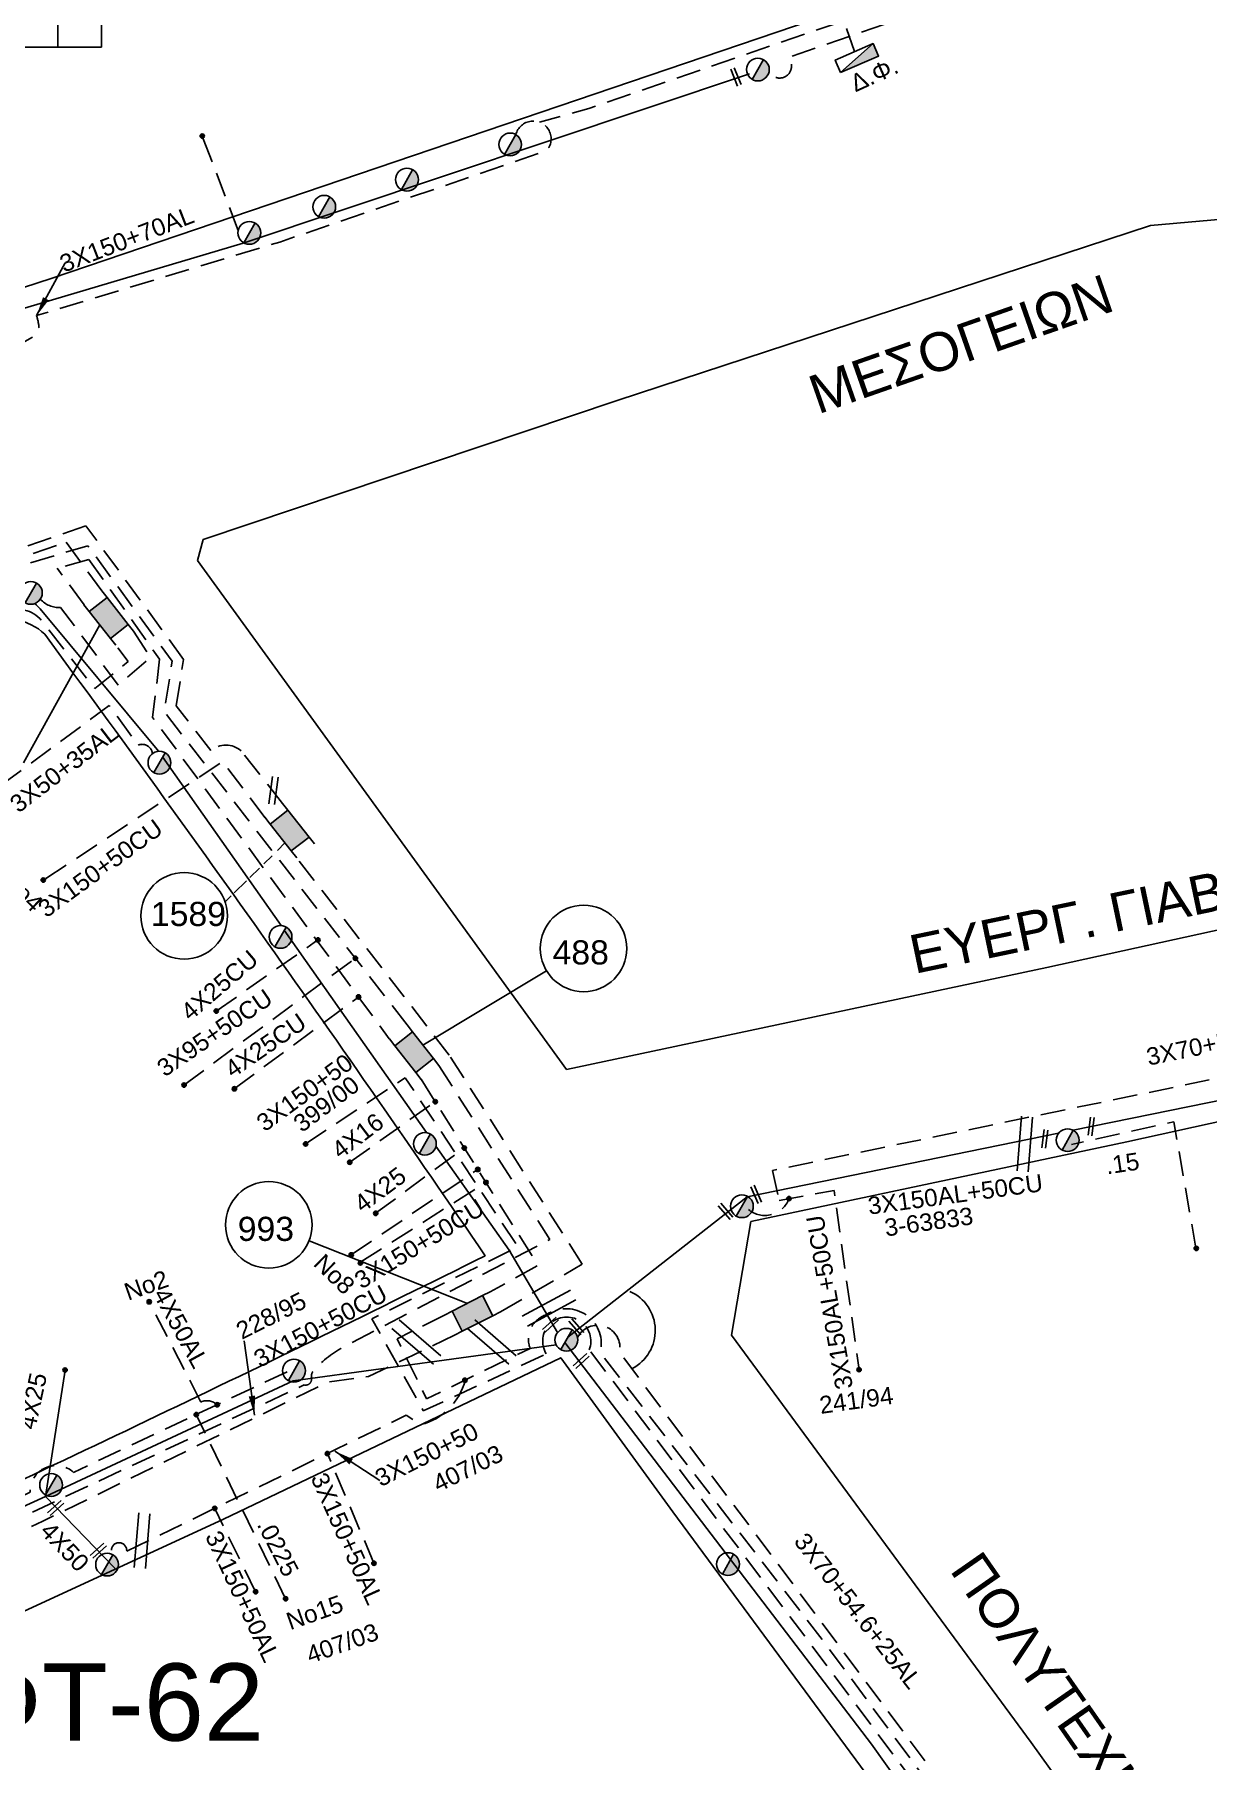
# Model space of a CAD drawing. Header units: millimetres. Extents: x 5010 to 7184, y -101 to 935.
# Drawn here: x 6512.1 to 6633.6, y 234.2 to 412.9 of the extents above; entities that cross this region are included whole.
import ezdxf
from ezdxf.enums import TextEntityAlignment as Align

# ---------------------------------------------------------------- set-up
doc = ezdxf.new("R2010")
doc.units = ezdxf.units.MM
doc.linetypes.add('DASHED', pattern=[19.05, 12.7, -6.35])
for name, color, linetype in [('Link Box 4 Διευθύνσεων', 7, 'Continuous'), ('Ασφαλειοκιβώτια Χ.Τ 9 αναχωρήσεων', 7, 'Continuous'), ('Γέφυρες Εναερίου Δικτύου', 7, 'Continuous'), ('Γυμνά εναέρια ΧΤ (3Φ)   3x50+35CU', 7, 'Continuous'), ('Γυμνά εναέρια ΧΤ (3Φ)   4x50AL', 7, 'Continuous'), ('Γυμνά εναέρια ΧΤ και ΦΟΠ (3Φ)   4x50+16AL', 7, 'Continuous'), ('Εναέρια παροχή ΧΤ 4x25', 7, 'SYN_LINE'), ('Επιγραφές - Σχήματα', 7, 'Continuous'), ('Καλώδια ΧΤ   3x150+50AL', 7, 'DASHED'), ('Καλώδια ΧΤ   3x150+50ALXLPE', 7, 'DASHED'), ('Καλώδια ΧΤ   3x150+50CU', 7, 'DASHED'), ('Καλώδια ΧΤ   3x150+70AL', 7, 'DASHED'), ('Καλώδια ΧΤ   3x150AL+50CU', 7, 'DASHED'), ('Καλώδια ΧΤ   3x95+50CU', 7, 'DASHED'), ('Καλώδια ΧΤ   4x25CU', 7, 'DASHED'), ('Καλώδια ΧΤ   4x50AL', 7, 'DASHED'), ('Μηχανική τομή', 7, 'Continuous'), ('Στύλος ΦΜ', 7, 'Continuous'), ('Στύλος ΦΜ @ 1', 7, 'Continuous'), ('Συνδέσεις', 7, 'Continuous'), ('Συνεστραμμένα ΧΤ   3x70+54.6+25AL', 7, 'SYN_LINE'), ('Τομή', 7, 'Continuous'), ('Υποσταθμοί', 7, 'Continuous'), ('Υπόβαθρο ΔΕΗ', 7, 'Continuous'), ('Υπόγεια Καλώδια Δικτύου ΧΤ   .15', 7, 'DASHED'), ('Υπόγεια καλώδια Παροχών ΧΤ   .0225', 7, 'DASHED'), ('Υπόγεια καλώδια Παροχών ΧΤ   4x6', 7, 'DASHED')]:
    doc.layers.add(name, color=color, linetype=linetype)
doc.styles.get("Standard").update_dxf_attribs({"font": 'arial.ttf'})
doc.linetypes.add('SYN_LINE', pattern='A,0.5,-0.0001,["/\\/\\/\\/",Standard,S=0.1,R=0,X=0,Y=-0.05],-0.25', length=0.7501)
doc.dimstyles.new('ISO-25', dxfattribs={"dimtxt": 2.5, "dimasz": 2.5, "dimexe": 1.25, "dimexo": 0.625, "dimtad": 1, "dimtxsty": 'Standard', "dimcen": 2.5, "dimaunit": 2, "dimazin": 0, "dimtfac": 1, "dimtmove": 0, "dimatfit": 3, "dimfxl": 1, "dimarcsym": 0})

# ---------------------------------------------------------------- blocks, each defined once
blk = doc.blocks.new('ΑΣΦΑΛΕΙΟΚΙΒΩΤΙΟ ΥΠΟΣΤΑΘΜΟΥ 9 ΑΝΑΧΩΡΗΣΕΩΝ')
at = {"layer": 'Ασφαλειοκιβώτια Χ.Τ 9 αναχωρήσεων', "ltscale": 40}
for p, q in [((-23.8, 40.36), (24.02, 40.36)), ((-9.72, 40.36), (-9.72, -40.64)), ((9.94, 40.36), (9.94, -40.64)), ((-23.8, 31.36), (24.02, 31.36)), ((-23.8, 22.36), (24.02, 22.36)), ((-23.8, 13.36), (24.02, 13.36)), ((-23.8, 4.36), (24.02, 4.36)), ((-23.8, -4.64), (24.02, -4.64)), ((-23.8, -13.64), (24.02, -13.64)), ((-23.8, -22.64), (24.02, -22.64)), ((-23.8, -31.64), (24.02, -31.64))]:
    blk.add_line(p, q, dxfattribs=at)
at = {"layer": 'Ασφαλειοκιβώτια Χ.Τ 9 αναχωρήσεων'}
blk.add_lwpolyline([(-23.8, -40.64), (24.02, -40.64), (24.02, 40.36), (-23.8, 40.36)], close=True, dxfattribs=at)
for s, p in [('1', (-18.22, 37.06)), ('2', (-18.02, 28.07)), ('3', (-18.09, 19.73)), ('4', (-17.94, 9.66)), ('5', (-18.55, 0.71)), ('6', (-18.4, -7.35)), ('7', (-18.34, -16.37)), ('8', (-18.19, -26.2)), ('9', (-18.02, -34.53))]:
    blk.add_text(s, height=3.6, rotation=270, dxfattribs=at).set_placement(p)
at = {"layer": 'Ασφαλειοκιβώτια Χ.Τ 9 αναχωρήσεων', "ltscale": 40}
for tag, height, p in [('ΟΝΟΜΑ', 5, (-0.16, 44.31)), ('ΚΕΙΜΕΝΟ 1', 2, (17.06, 35.59)), ('ΚΕΙΜΕΝΟ 2', 2, (17.06, 26.88)), ('ΚΕΙΜΕΝΟ 3', 2, (17.06, 17.69)), ('ΚΕΙΜΕΝΟ 4', 2, (17.06, 8.71)), ('ΚΕΙΜΕΝΟ 5', 2, (17.06, -0.13)), ('ΚΕΙΜΕΝΟ 6', 2, (17.06, -9.05)), ('ΚΕΙΜΕΝΟ 7', 2, (17.06, -18.13)), ('ΚΕΙΜΕΝΟ 8', 2, (17.06, -26.85)), ('ΚΕΙΜΕΝΟ 9', 2, (17.06, -35.99)), ('ΣΧ', 2, (-0.1, -42.64))]:
    blk.add_attdef(tag, text='', height=height, dxfattribs=at).set_placement(p, align=Align.MIDDLE_CENTER)
blk = doc.blocks.new('LINK BOX 4 ΑΝΑΧΩΡΗΣΕΩΝ')
at = {"layer": 'Link Box 4 Διευθύνσεων', "ltscale": 40}
blk.add_hatch(color=256, dxfattribs=at).paths.add_polyline_path([(-3.54, 0), (-3.54, -4.67), (3.54, -4.67), (3.54, 0)])
for p, q in [((-3.54, 0), (-5.33, 0)), ((5.33, 0), (3.54, 0)), ((-3.54, -4.67), (-5.33, -4.67)), ((5.33, -4.67), (3.54, -4.67))]:
    blk.add_line(p, q, dxfattribs=at)
blk.add_lwpolyline([(-3.54, -4.67), (-3.54, 0), (3.54, 0), (3.54, -4.67)], close=True, dxfattribs=at)
blk = doc.blocks.new('ΥΠΑΡΧΩΝ ΤΣΙΜΕΝΤΕΝΙΟΣ ΣΤΥΛΟΣ')
at = {"layer": 'Στύλος ΦΜ'}
blk.add_hatch(color=256, dxfattribs=at).paths.add_polyline_path([(-1.29, -2.28, 0.574793), (2.62, 0, 0.268822), (1.3, 2.27)])
blk.add_line((-1.29, -2.28), (1.3, 2.27), dxfattribs=at)
blk.add_circle((0, 0), 2.62, dxfattribs=at)
at = {"layer": 'Στύλος ΦΜ', "flags": 4}
for tag, p in [('ΑΡΙΘΜΟΣ', (-4.68, 8.05)), ('ΤΥΠΟΣ', (-4.91, 3.03))]:
    blk.add_attdef(tag, p, '', height=4, dxfattribs=at)
blk = doc.blocks.new('ΤΟΜΗ')
at = {"layer": 'Τομή', "ltscale": 40}
for p, q in [((-5.68, 0), (5.68, 0)), ((5.68, -2.33), (-5.68, -2.33))]:
    blk.add_line(p, q, dxfattribs=at)
blk = doc.blocks.new('υποσταθμος σε κλειστο χωρο')
at = {"layer": 'Υποσταθμοί', "ltscale": 40}
blk.add_hatch(color=256, dxfattribs=at).paths.add_polyline_path([(-9.52, -3.13), (9.52, -3.13), (9.52, 3.13)])
blk.add_lwpolyline([(-9.52, -3.13), (-9.52, 3.13), (9.52, 3.13), (9.52, -3.13)], close=True, dxfattribs=at)
blk.add_lwpolyline([(-9.52, -3.13), (9.52, 3.13)], dxfattribs=at)
blk = doc.blocks.new('ΥΠΑΡΧΩΝ ΥΠΟΣΤΑΘΜΟΣ ΣΕ ΚΛΕΙΣΤΟ ΧΩΡΟ')
at = {"layer": 'Υποσταθμοί'}
blk.add_blockref('υποσταθμος σε κλειστο χωρο', (0, 0), dxfattribs=at)
at = {"layer": 'Υποσταθμοί', "linetype": 'SYN_LINE', "ltscale": 40, "flags": 1}
for tag, p in [('ΜΕΤΑΣΧΗΜΑΤΙΣΜΟΣ', (10.66, 2.24)), ('ΙΣΧΥΣ', (10.64, -0.87)), ('ΑΡΙΘΜΟΣ', (10.77, -3.89))]:
    blk.add_attdef(tag, p, '', height=2, dxfattribs=at)
blk = doc.blocks.new('A$C3D507895')
at = {"layer": 'Υποσταθμοί', "xscale": 0.2250000000000227, "yscale": 0.2250000000000227, "zscale": 0.2250000000000227}
blk.add_blockref('ΥΠΑΡΧΩΝ ΥΠΟΣΤΑΘΜΟΣ ΣΕ ΚΛΕΙΣΤΟ ΧΩΡΟ', (2.14, 0.7), dxfattribs=at)
blk = doc.blocks.new('_ΣΥΝΔΕΣΗ')
at = {"layer": 'Συνδέσεις', "linetype": 'SYN_LINE', "ltscale": 40}
blk.add_hatch(color=256, dxfattribs=at).paths.add_polyline_path([(0.5, -0.01, 1), (-0.5, -0.01, 1)])
at = {"layer": 'Συνδέσεις'}
blk.add_circle((0, -0.01), 0.5, dxfattribs=at)
blk = doc.blocks.new('ΜΗΧΑΝΙΚΗ ΤΟΜΗ')
at = {"layer": 'Μηχανική τομή', "ltscale": 40}
for p, q in [((-1.89, 0.78), (1.89, 0.78)), ((1.89, 0), (-1.89, 0))]:
    blk.add_line(p, q, dxfattribs=at)

msp = doc.modelspace()

# ---------------------------------------------------------------- linework, layer by layer
at = {"layer": 'Γέφυρες Εναερίου Δικτύου', "color": 62, "linetype": 'DASHED', "ltscale": 0.2}
for p, q in [((6515.41, 360.34), (6519.09, 355.29)), ((6517.26, 353.85), (6514.48, 357.63)), ((6517.77, 358.52), (6525.08, 348.22))]:
    msp.add_line(p, q, dxfattribs=at)
at = {"layer": 'Γέφυρες Εναερίου Δικτύου', "color": 27, "linetype": 'DASHED', "ltscale": 0.2, "flags": 128}
msp.add_lwpolyline([(6533.22, 392.6), (6529.5, 402.35)], dxfattribs=at)
at = {"layer": 'Γέφυρες Εναερίου Δικτύου', "color": 85, "linetype": 'DASHED', "ltscale": 0.2, "flags": 128}
msp.add_lwpolyline([(6550.7, 310.35), (6525.56, 342.79), (6526.38, 348.01), (6517.65, 359.96), (6510.89, 357.95, 0.058868), (6508.6, 356.96, -0.291105), (6506.66, 355.71), (6477.02, 346.14), (6432.86, 330.42)], format="xyb", dxfattribs=at)
at = {"layer": 'Γέφυρες Εναερίου Δικτύου', "color": 62, "linetype": 'DASHED', "ltscale": 0.2, "flags": 128}
msp.add_lwpolyline([(6444.4, 326.7), (6441.19, 335.02), (6461.42, 342.27, -0.129582), (6463.86, 342.49), (6515.41, 360.34)], format="xyb", dxfattribs=at)
for points in [[(6517.77, 358.52), (6514.48, 357.63)], [(6522.39, 351.11), (6524.13, 348.39), (6520.81, 345.53), (6514.83, 353.57)], [(6525.08, 348.22), (6524.36, 342.18), (6548.86, 308.91)]]:
    msp.add_lwpolyline(points, dxfattribs=at)
at = {"layer": 'Γέφυρες Εναερίου Δικτύου', "color": 85, "linetype": 'DASHED', "ltscale": 0.2, "flags": 128}
for points in [[(6552.16, 304.72), (6564.25, 285.45), (6559.31, 282.73)], [(6544.76, 296.14), (6553.61, 302.41)]]:
    msp.add_lwpolyline(points, dxfattribs=at)
at = {"layer": 'Γέφυρες Εναερίου Δικτύου', "color": 62, "linetype": 'DASHED', "ltscale": 0.2}
msp.add_arc((6514.67, 356.15), 2.59, 221.5168, 273.5124, dxfattribs=at)
at = {"layer": 'Γυμνά εναέρια ΧΤ (3Φ)   3x50+35CU', "color": 2, "linetype": 'DASHED', "ltscale": 0.2, "flags": 128}
msp.add_lwpolyline([(6508.7, 335.19), (6519.87, 343.41), (6522.85, 339.31)], dxfattribs=at)
at = {"layer": 'Γυμνά εναέρια ΧΤ (3Φ)   3x50+35CU', "color": 2, "linetype": 'DASHED', "ltscale": 0.2}
msp.add_arc((6523.27, 338.33), 1.07, 5.6025, 113.0238, dxfattribs=at)
at = {"layer": 'Γυμνά εναέρια ΧΤ (3Φ)   4x50AL', "color": 173, "linetype": 'SYN_LINE', "ltscale": 20, "flags": 128}
msp.add_lwpolyline([(6513.27, 261.53), (6520.46, 254.12)], dxfattribs=at)
at = {"layer": 'Γυμνά εναέρια ΧΤ και ΦΟΠ (3Φ)   4x50+16AL', "color": 27, "flags": 128}
msp.add_lwpolyline([(6586.15, 408.81), (6533.72, 391.3), (6498.99, 380.97)], dxfattribs=at)
at = {"layer": 'Γυμνά εναέρια ΧΤ και ΦΟΠ (3Φ)   4x50+16AL', "color": 1, "linetype": 'DASHED', "ltscale": 0.2, "flags": 128}
msp.add_lwpolyline([(6555.62, 278.23), (6546.71, 273.95), (6542.47, 273.36), (6513, 258.98), (6467.36, 237.65, -0.561874), (6459.48, 236.46, -0.435328), (6460.69, 242.78, -0.294551)], format="xyb", dxfattribs=at)
at = {"layer": 'Εναέρια παροχή ΧΤ 4x25', "color": 85, "linetype": 'DASHED', "ltscale": 0.2, "flags": 128}
msp.add_lwpolyline([(6547.44, 290.85), (6556.62, 297.61)], dxfattribs=at)
at = {"layer": 'Εναέρια παροχή ΧΤ 4x25', "color": 173, "ltscale": 15, "flags": 128}
msp.add_lwpolyline([(6513.27, 261.53), (6515.29, 274.62)], dxfattribs=at)
at = {"layer": 'Επιγραφές - Σχήματα', "linetype": 'Continuous', "ltscale": 0.2}
for p, q in [((6518.9, 351.76), (6510.98, 337.49)), ((6552.34, 308.26), (6565.13, 315.96)), ((6556.94, 281.52), (6540.55, 288))]:
    msp.add_line(p, q, dxfattribs=at)
for centre in [(6527.62, 321.64), (6568.97, 318.27), (6536.38, 289.65)]:
    msp.add_circle(centre, 4.48, dxfattribs=at)
msp.add_arc((6571.95, 278.71), 4.44, 297.3164, 65.9898, dxfattribs=at)
at = {"layer": 'Καλώδια ΧΤ   3x150+50AL', "color": 27, "linetype": 'DASHED', "ltscale": 0.2, "flags": 128}
msp.add_lwpolyline([(6515.84, 466.8), (6525.14, 462.13, 0.274035), (6527.38, 462.28), (6529.07, 463.16, -0.648484), (6533.69, 459.48), (6601.35, 427.04, -0.594299), (6601.99, 414.59), (6590.11, 410.5, -1.027411), (6588.37, 408.76, -1.471312)], format="xyb", dxfattribs=at)
at = {"layer": 'Καλώδια ΧΤ   3x150+50AL', "color": 6, "linetype": 'DASHED', "ltscale": 0.2, "flags": 128}
msp.add_lwpolyline([(6540.19, 298.04), (6550.51, 304.88), (6562.19, 287.37), (6547.05, 279.94), (6552.38, 270.39), (6565.11, 276.29)], dxfattribs=at)
at = {"layer": 'Καλώδια ΧΤ   3x150+50AL', "color": 85, "linetype": 'DASHED', "ltscale": 0.2, "flags": 128}
msp.add_lwpolyline([(6544.92, 286.55), (6558.24, 295.54)], dxfattribs=at)
at = {"layer": 'Καλώδια ΧΤ   3x150+50AL', "color": 151, "linetype": 'DASHED', "ltscale": 0.2, "flags": 128}
msp.add_lwpolyline([(6521.67, 255.86), (6550.62, 269.96), (6552.15, 268.98, 0.277422), (6556.71, 273.58, -7.25201)], format="xyb", dxfattribs=at)
for points in [[(6547.27, 254.62), (6542.45, 265.98)], [(6535.02, 251.67), (6530.78, 260.3)]]:
    msp.add_lwpolyline(points, dxfattribs=at)
at = {"layer": 'Καλώδια ΧΤ   3x150+50AL', "color": 151, "linetype": 'DASHED', "ltscale": 0.2}
msp.add_arc((6520.88, 255.95), 0.792, 353.7889, 214.0321, dxfattribs=at)
at = {"layer": 'Καλώδια ΧΤ   3x150+50ALXLPE', "color": 27, "linetype": 'DASHED', "ltscale": 0.2}
msp.add_lwpolyline([(6537.81, 333.28), (6533.52, 338.73, 0.358218), (6530.37, 338.77), (6526.8, 343.38), (6527.56, 348.19), (6517.45, 362.02), (6464.81, 343.79, 0.0741), (6462.17, 343.77), (6439.73, 335.78), (6443.31, 326.29)], format="xyb", dxfattribs=at)
at = {"layer": 'Καλώδια ΧΤ   3x150+50CU', "color": 1, "linetype": 'DASHED', "ltscale": 0.2, "flags": 128}
msp.add_lwpolyline([(6535.98, 331.83), (6531.62, 337.61), (6513.04, 325.33)], dxfattribs=at)
at = {"layer": 'Καλώδια ΧΤ   3x150+50CU', "color": 30, "linetype": 'DASHED', "ltscale": 0.2, "flags": 128}
msp.add_lwpolyline([(6553.99, 306.16), (6565.47, 288.13), (6544.28, 277.1, 0.088346), (6541.06, 274.62, 0.223385), (6540.8, 273.75, -0.529695), (6540.06, 273.08), (6466.64, 238.71, -0.638661), (6460.73, 236.62, -0.486068), (6461.33, 241.65, -0.438582)], format="xyb", dxfattribs=at)
at = {"layer": 'Καλώδια ΧΤ   3x150+50CU', "color": 85, "linetype": 'DASHED', "ltscale": 0.2, "flags": 128}
msp.add_lwpolyline([(6545.9, 285.82), (6559.11, 294.2)], dxfattribs=at)
at = {"layer": 'Καλώδια ΧΤ   3x150+50CU', "color": 173, "linetype": 'Continuous', "ltscale": 0.2, "flags": 128}
msp.add_lwpolyline([(6464.89, 239.44), (6513.27, 261.53), (6538.91, 273.5), (6566.14, 277.22)], dxfattribs=at)
at = {"layer": 'Καλώδια ΧΤ   3x150+50CU', "color": 151, "linetype": 'DASHED', "ltscale": 0.2, "flags": 128}
msp.add_lwpolyline([(6467.48, 242.02), (6486.28, 250.76, 0.373114), (6486.83, 252, -0.855459), (6489.95, 253.5), (6491.01, 252.1), (6511.68, 261.99, -0.662628), (6516.18, 264.03), (6538.76, 274.68)], format="xyb", dxfattribs=at)
at = {"layer": 'Καλώδια ΧΤ   3x150+70AL', "color": 30, "linetype": 'DASHED', "ltscale": 0.2}
msp.add_line((6597.01, 411.11), (6595.91, 414.31), dxfattribs=at)
at = {"layer": 'Καλώδια ΧΤ   3x150+70AL', "color": 30, "linetype": 'DASHED', "ltscale": 0.2, "flags": 128}
for points in [[(6522.16, 457.28), (6524.18, 461.66), (6600.86, 424.9, -0.630956), (6600.86, 416.01), (6569.53, 405.23), (6564.4, 403.82)], [(6561.96, 402.52, -1.27776), (6565.14, 400.85), (6537.51, 391.4), (6512.35, 383.78, -0.050448), (6512.6, 382.49, -0.341591), (6512.04, 381.63), (6510.08, 380.52)], [(6436.71, 330.35), (6459.37, 339.26, -0.202224), (6461.22, 339.22, 0.267631), (6462.57, 339.35), (6477.25, 344.65, -0.363845), (6481.27, 345.95), (6508.2, 355.04), (6509.09, 353.08, -0.33376), (6512.85, 352.24), (6518.36, 345.17), (6521.84, 347.98), (6520.55, 349.66)]]:
    msp.add_lwpolyline(points, format="xyb", dxfattribs=at)
at = {"layer": 'Καλώδια ΧΤ   3x150+70AL', "color": 151, "linetype": 'DASHED', "ltscale": 0.2, "flags": 128}
msp.add_lwpolyline([(6554.56, 280.32), (6549.67, 277.84), (6552.72, 271.65), (6563.44, 276.85, -0.433916), (6565.13, 280.36, -0.632185), (6570.79, 276.98, 0.193184), (6571.09, 275.94), (6594, 246.3), (6612.89, 220.7), (6628.76, 197.73, 0.096468), (6630.95, 195.59, -0.358283), (6632.52, 190.51), (6626.44, 165.45, -0.249108), (6623.61, 159.97), (6612.61, 152.21), (6617.27, 144.23)], format="xyb", dxfattribs=at)
at = {"layer": 'Καλώδια ΧΤ   3x150+70AL', "color": 6, "linetype": 'DASHED', "ltscale": 0.2, "flags": 128}
for points in [[(6569.56, 276.72, 1.612239), (6565.11, 276.29)], [(6616.27, 143.62), (6611.11, 152.26), (6623.45, 161.17, 0.271883), (6625.51, 165.85), (6631.58, 191.51, 0.351321), (6629.96, 194.91, -0.14263), (6628.75, 196.01), (6604.97, 229.56), (6592.16, 246.67), (6569.56, 276.72)]]:
    msp.add_lwpolyline(points, format="xyb", dxfattribs=at)
at = {"layer": 'Καλώδια ΧΤ   3x150+70AL', "color": 5, "linetype": 'DASHED', "ltscale": 0.2, "flags": 128}
msp.add_lwpolyline([(6612, 140.99), (6604.58, 152.93), (6619.93, 163.06, 0.159768), (6622.51, 166.41), (6628.42, 189.86, -0.318065), (6629.71, 197.38, 0.396286), (6629.76, 199.13), (6604.24, 234.26), (6572.69, 276.47, 0.876078), (6568.34, 277.98)], format="xyb", dxfattribs=at)
at = {"layer": 'Καλώδια ΧΤ   3x150AL+50CU', "color": 5, "linetype": 'DASHED', "ltscale": 0.2, "flags": 128}
msp.add_lwpolyline([(6676.54, 302.81, 0.547385), (6674.58, 308.42), (6672.28, 308.69, -0.16215), (6669.62, 309.93), (6668.38, 311.08, 0.23526), (6666.87, 311.52), (6588.54, 295.29)], format="xyb", dxfattribs=at)
for points in [[(6588.54, 295.29), (6589.2, 292.17)], [(6589.2, 292.17), (6594.9, 293.22), (6597.52, 274.41)]]:
    msp.add_lwpolyline(points, dxfattribs=at)
at = {"layer": 'Καλώδια ΧΤ   3x150AL+50CU', "color": 5, "linetype": 'DASHED', "ltscale": 0.2}
msp.add_arc((6587.74, 293.28), 2.66, 230.2656, 339.823, dxfattribs=at)
at = {"layer": 'Καλώδια ΧΤ   3x95+50CU', "color": 85, "linetype": 'DASHED', "ltscale": 0.2, "flags": 128}
msp.add_lwpolyline([(6527.6, 304.12), (6545.35, 317.26)], dxfattribs=at)
at = {"layer": 'Καλώδια ΧΤ   4x25CU', "color": 62, "ltscale": 0.2, "flags": 128}
msp.add_lwpolyline([(6530.95, 311.78), (6541.46, 319.15)], dxfattribs=at)
at = {"layer": 'Καλώδια ΧΤ   4x25CU', "color": 62, "linetype": 'DASHED', "ltscale": 0.2, "flags": 128}
msp.add_lwpolyline([(6532.81, 303.73), (6545.67, 313.24)], dxfattribs=at)
at = {"layer": 'Καλώδια ΧΤ   4x50AL', "color": 151, "linetype": 'DASHED', "ltscale": 0.2, "flags": 128}
msp.add_lwpolyline([(6529.36, 271.31), (6524, 281.69)], dxfattribs=at)
at = {"layer": 'Καλώδια ΧΤ   4x50AL', "color": 151, "linetype": 'DASHED', "ltscale": 0.2}
msp.add_arc((6530, 269.94), 1.51, 46.5247, 115.0182, dxfattribs=at)
at = {"layer": 'Συνεστραμμένα ΧΤ   3x70+54.6+25AL', "color": 2, "linetype": 'SYN_LINE', "ltscale": 20, "flags": 128}
msp.add_lwpolyline([(6512.16, 354.02, 0.057358), (6512.73, 353.42), (6524.83, 338.88), (6524.98, 338.68)], format="xyb", dxfattribs=at)
for points in [[(6525.39, 338.09), (6537.65, 320.64)], [(6537.99, 320.15), (6552.7, 299.21)], [(6553.69, 297.8), (6561.26, 287.02), (6566.27, 278.5)]]:
    msp.add_lwpolyline(points, dxfattribs=at)
at = {"layer": 'Συνεστραμμένα ΧΤ   3x70+54.6+25AL', "color": 62, "ltscale": 20, "flags": 128}
msp.add_lwpolyline([(6651.72, 305.99), (6619.65, 299.45)], dxfattribs=at)
at = {"layer": 'Συνεστραμμένα ΧΤ   3x70+54.6+25AL', "color": 5, "ltscale": 20, "flags": 128}
msp.add_lwpolyline([(6618.15, 299.14), (6585.91, 292.56)], dxfattribs=at)
at = {"layer": 'Συνεστραμμένα ΧΤ   3x70+54.6+25AL', "color": 5, "linetype": 'SYN_LINE', "ltscale": 20, "flags": 128}
msp.add_lwpolyline([(6585.91, 292.56), (6567.33, 278.01)], dxfattribs=at)
at = {"layer": 'Συνεστραμμένα ΧΤ   3x70+54.6+25AL', "color": 1, "linetype": 'SYN_LINE', "ltscale": 20, "flags": 128}
msp.add_lwpolyline([(6567.04, 277.49), (6598.79, 235.9), (6629.82, 192.26), (6629.82, 192.26)], dxfattribs=at)
at = {"layer": 'Υπόβαθρο ΔΕΗ', "flags": 128}
for points in [[(6480.2, 481.13), (6430.14, 394.49), (6409.53, 359.68, 0.748999), (6414.82, 354.27), (6457.83, 369.39), (6513.87, 387.64), (6600.14, 416.95, 0.599426), (6601.76, 423.48), (6538.91, 454), (6480.2, 481.13)], [(6480.2, 481.13), (6430.14, 394.49), (6409.53, 359.68, 0.748999), (6414.82, 354.27), (6457.83, 369.39), (6513.87, 387.64), (6600.14, 416.95, 0.599426), (6601.76, 423.48), (6538.91, 454), (6480.2, 481.13)], [(6750.07, 349.93), (6748.19, 399.46, 0.384181), (6745.37, 403.34), (6687.75, 398.44), (6627.66, 393.12), (6572.46, 375), (6529.58, 360.6)], [(6750.07, 349.93), (6748.19, 399.46, 0.384181), (6745.37, 403.34), (6687.75, 398.44), (6627.66, 393.12), (6572.46, 375), (6529.58, 360.6)], [(6428.52, 323.03), (6473.74, 340.02), (6506.89, 351.88, -0.309559), (6513.19, 350.79, -0.009292), (6558.78, 286.45, -0.007422), (6490.58, 253.8), (6464.41, 241.2), (6449.47, 269.29), (6424.21, 315.06, -0.474665), (6428.52, 323.03, -0.570458)], [(6428.52, 323.03), (6473.74, 340.02), (6506.89, 351.88, -0.309559), (6513.19, 350.79, -0.009292), (6558.78, 286.45, -0.007422), (6490.58, 253.8), (6464.41, 241.2), (6449.47, 269.29), (6424.21, 315.06, -0.474665), (6428.52, 323.03, -0.570458)], [(6470.09, 230.54), (6491.3, 195.88), (6496.28, 187.13), (6516.6, 159.54), (6530.81, 140.17), (6544.66, 120.73, 0.213736), (6552.24, 120.15), (6588.29, 143.57), (6616.77, 161.88, 0.544418), (6619.24, 176.58, 0.385819), (6626.68, 192.91), (6602.88, 226.49), (6578.22, 259.95), (6566.6, 275.89), (6531.7, 259.2), (6497.95, 243.61), (6470.09, 230.54)], [(6470.09, 230.54), (6491.3, 195.88), (6496.28, 187.13), (6516.6, 159.54), (6530.81, 140.17), (6544.66, 120.73, 0.213736), (6552.24, 120.15), (6588.29, 143.57), (6616.77, 161.88, 0.544418), (6619.24, 176.58, 0.385819), (6626.68, 192.91), (6602.88, 226.49), (6578.22, 259.95), (6566.6, 275.89), (6531.7, 259.2), (6497.95, 243.61), (6470.09, 230.54)]]:
    msp.add_lwpolyline(points, format="xyb", dxfattribs=at)
for points in [[(6529.58, 360.6), (6528.99, 358.43), (6567.21, 305.74), (6616.94, 316.31), (6696.72, 333.8), (6746.38, 344.62)], [(6537.27, 328.41), (6538.06, 329.19)], [(6535.86, 327.02), (6536.73, 327.87)], [(6532.8, 324.01), (6534.07, 325.26)], [(6534.43, 325.62), (6535.42, 326.59)], [(6531.86, 323.09), (6532.5, 323.72)], [(6586.27, 290.01), (6584.28, 278.23), (6615.31, 236.05), (6643.88, 196.27), (6648.53, 198.72), (6656.91, 235.87), (6669.1, 289.78), (6672.41, 304.37), (6668.64, 307.82), (6625.22, 298.26), (6586.27, 290.01)], [(6586.27, 290.01), (6584.28, 278.23), (6615.31, 236.05), (6643.88, 196.27), (6648.53, 198.72), (6656.91, 235.87), (6669.1, 289.78), (6672.41, 304.37), (6668.64, 307.82), (6625.22, 298.26), (6586.27, 290.01)]]:
    msp.add_lwpolyline(points, dxfattribs=at)
at = {"layer": 'Υπόγεια Καλώδια Δικτύου ΧΤ   .15', "color": 62, "linetype": 'DASHED', "ltscale": 0.2, "flags": 128}
msp.add_lwpolyline([(6632.36, 287.23), (6630.08, 300.32), (6619.48, 297.96)], dxfattribs=at)
at = {"layer": 'Υπόγεια καλώδια Παροχών ΧΤ   .0225', "color": 151, "linetype": 'DASHED', "ltscale": 0.2, "flags": 128}
msp.add_lwpolyline([(6538.12, 250.95), (6528.86, 270.01)], dxfattribs=at)
at = {"layer": 'Υπόγεια καλώδια Παροχών ΧΤ   4x6', "color": 1, "linetype": 'DASHED', "ltscale": 0.2}
msp.add_lwpolyline([(6560.37, 280.65), (6568.83, 285.58), (6555.06, 307.22), (6539.27, 327.65)], dxfattribs=at)

# ---------------------------------------------------------------- block references
at = {"layer": 'Link Box 4 Διευθύνσεων'}
for p, xscale, yscale, zscale, rotation in [((6518.9, 351.76), 0.5000000000002993, 0.5000000000002993, 0.5000000000002993, 128.2193379436323), ((6537.62, 329.75), 0.5000000000002993, 0.5000000000002993, 0.5000000000002993, 128.2193379436323), ((6550.51, 306.81), 0.5000000000002993, 0.5000000000002993, 0.5000000000002993, 128.2193379436323), ((6557.99, 279.44), 0.5000000000001169, 0.5000000000001169, 0.5000000000001169, 206.925445213994)]:
    msp.add_blockref('LINK BOX 4 ΑΝΑΧΩΡΗΣΕΩΝ', p, dxfattribs=dict(at, xscale=xscale, yscale=yscale, zscale=zscale, rotation=rotation))
at = {"layer": 'Ασφαλειοκιβώτια Χ.Τ 9 αναχωρήσεων', "xscale": 0.5, "yscale": 0.5, "zscale": 0.5, "rotation": 90}
msp.add_blockref('ΑΣΦΑΛΕΙΟΚΙΒΩΤΙΟ ΥΠΟΣΤΑΘΜΟΥ 9 ΑΝΑΧΩΡΗΣΕΩΝ', (6498.73, 423.49), dxfattribs=at).add_auto_attribs({'ΟΝΟΜΑ': 'ΦΤ-4Ν'})
at = {"layer": 'Επιγραφές - Σχήματα', "linetype": 'Continuous', "ltscale": 0.2, "rotation": 23.49424252977537}
msp.add_blockref('A$C3D507895', (6595.58, 408.95), dxfattribs=at)
at = {"layer": 'Μηχανική τομή'}
for p, xscale, yscale, zscale, rotation in [((6584.56, 408.43), 0.5000000000001215, 0.5000000000001215, 0.5000000000001215, 291.9454116841441), ((6621.31, 299.87), 0.4999999999998853, 0.4999999999998853, 0.4999999999998853, 262.5652132146373), ((6616.52, 298.58), 0.4999999999998853, 0.4999999999998853, 0.4999999999998853, 262.5652132146373), ((6586.66, 292.73), 0.4999999999998619, 0.4999999999998619, 0.4999999999998619, 293.2529034314247), ((6583.51, 290.92), 0.5000000000000054, 0.5000000000000054, 0.5000000000000054, 310.9170053322082), ((6565.69, 279.17), 0.5000000000000221, 0.5000000000000221, 0.5000000000000221, 42.21953192855845), ((6568.07, 278.97), 0.5000000000000054, 0.5000000000000054, 0.5000000000000054, 310.9170053322082), ((6568.86, 275.42), 0.5000000000000221, 0.5000000000000221, 0.5000000000000221, 42.21953192855845), ((6514.45, 260.2), 0.5000000000000221, 0.5000000000000221, 0.5000000000000221, 42.21953192855845), ((6518.87, 255.78), 0.5000000000000221, 0.5000000000000221, 0.5000000000000221, 42.21953192855845)]:
    msp.add_blockref('ΜΗΧΑΝΙΚΗ ΤΟΜΗ', p, dxfattribs=dict(at, xscale=xscale, yscale=yscale, zscale=zscale, rotation=rotation))
at = {"layer": 'Στύλος ΦΜ @ 1', "ltscale": 40, "xscale": 0.4499999999998181, "yscale": 0.4499999999998181, "zscale": 0.4499999999998181}
for p in [(6587.01, 409.26), (6587.01, 409.26), (6561.37, 401.5), (6561.37, 401.5), (6550.69, 397.86), (6550.69, 397.86), (6542.12, 395.05), (6542.12, 395.05), (6534.37, 392.35), (6534.37, 392.35), (6511.75, 355.08), (6525.06, 337.5), (6525.06, 337.5), (6537.6, 319.46), (6537.6, 319.46), (6552.54, 298.04), (6619.08, 298.42), (6619.08, 298.42), (6585.36, 291.58), (6585.36, 291.58), (6567.19, 277.76), (6567.19, 277.76), (6538.99, 274.56), (6538.99, 274.56), (6513.85, 262.72), (6513.85, 262.72), (6519.64, 254.48), (6519.64, 254.48), (6583.92, 254.53), (6583.92, 254.53)]:
    msp.add_blockref('ΥΠΑΡΧΩΝ ΤΣΙΜΕΝΤΕΝΙΟΣ ΣΤΥΛΟΣ', p, dxfattribs=at)
at = {"layer": 'Συνδέσεις', "xscale": 0.4500000000000455, "yscale": 0.4500000000000455, "zscale": 0.4500000000000455}
for p in [(6529.49, 402.37), (6513.03, 325.35), (6541.47, 319.16), (6545.35, 317.26), (6545.67, 313.25), (6530.95, 311.79), (6527.61, 304.13), (6532.82, 303.74), (6553.61, 302.41), (6540.19, 298.04), (6556.62, 297.61), (6544.76, 296.14), (6558.02, 295.39), (6558.86, 294.04), (6590.23, 292.37), (6547.45, 290.85), (6544.92, 286.55), (6545.86, 285.72), (6632.4, 287.22), (6524, 281.69), (6515.29, 274.63), (6556.68, 273.57), (6597.49, 274.67), (6528.87, 270.02), (6531.04, 271.04), (6542.45, 265.98), (6530.78, 260.3), (6547.27, 254.62), (6535.02, 251.67), (6538.12, 250.95)]:
    msp.add_blockref('_ΣΥΝΔΕΣΗ', p, dxfattribs=at)
at = {"layer": 'Τομή'}
for p, xscale, yscale, zscale, rotation in [((6537.16, 334.59), 0.2500000000000557, 0.2500000000000557, 0.2500000000000557, 262.6108972436106), ((6614.07, 298.08), 0.5000000000000169, 0.5000000000000169, 0.5000000000000169, 85.42224922198176), ((6565.11, 281.55), 0.4999999999999472, 0.4999999999999472, 0.4999999999999472, 28.37258962865103), ((6565.11, 281.55), 0.4999999999999472, 0.4999999999999472, 0.4999999999999472, 28.37258962865103), ((6552.04, 277.96), 0.5000000000000023, 0.5000000000000023, 0.5000000000000023, 319.1440772810274), ((6552.04, 277.96), 0.5000000000000023, 0.5000000000000023, 0.5000000000000023, 319.1440772810274), ((6559.85, 277.96), 0.5000000000000023, 0.5000000000000023, 0.5000000000000023, 319.1440772810274), ((6559.85, 277.96), 0.5000000000000023, 0.5000000000000023, 0.5000000000000023, 319.1440772810274), ((6522.69, 257.01), 0.5000000000000169, 0.5000000000000169, 0.5000000000000169, 85.42224922198176), ((6522.69, 257.01), 0.5000000000000169, 0.5000000000000169, 0.5000000000000169, 85.42224922198176)]:
    msp.add_blockref('ΤΟΜΗ', p, dxfattribs=dict(at, xscale=xscale, yscale=yscale, zscale=zscale, rotation=rotation))

# ---------------------------------------------------------------- texts
at = {"layer": 'Γέφυρες Εναερίου Δικτύου', "linetype": 'DASHED', "ltscale": 0.2, "insert": (6542.69, 297.83), "char_height": 1.8, "width": 10.8079, "attachment_point": 1, "rotation": 36.9724}
msp.add_mtext('4Χ16', dxfattribs=at)
at = {"layer": 'Γυμνά εναέρια ΧΤ (3Φ)   3x50+35CU'}
msp.add_text('3X50+35AL', height=1.8, rotation=37.4243, dxfattribs=at).set_placement((6515.17, 336.95), align=Align.MIDDLE)
at = {"layer": 'Γυμνά εναέρια ΧΤ (3Φ)   4x50AL', "ltscale": 20}
msp.add_text('4X50', height=1.8, rotation=313.3431, dxfattribs=at).set_placement((6515.27, 256.33), align=Align.MIDDLE)
at = {"layer": 'Εναέρια παροχή ΧΤ 4x25', "ltscale": 20}
for rotation, p in [(36.63, (6547.9, 293.31)), (77.8292, (6511.94, 271.42))]:
    msp.add_text('4X25', height=1.8, rotation=rotation, dxfattribs=at).set_placement(p, align=Align.MIDDLE)
at = {"layer": 'Επιγραφές - Σχήματα', "linetype": 'DASHED', "ltscale": 0.2, "attachment_point": 1}
for s, insert, char_height, width, rotation in [('Δ.Φ.', (6596.37, 408.53), 1.8, 10.8079, 24.4809), ('ΜΕΣΟΓΕΙΩΝ', (6591.91, 377.32), 4, 17.2922, 19.2992), ('ΕΥΕΡΓ. ΓΙΑΒΑΣΗ', (6602.41, 319.54), 4, 48.5909, 11.8), ('Νο4', (6509.88, 326.4), 1.8, 10.8079, 315.7656), ('399/00', (6538.72, 300.58), 1.8, 10.8079, 36.9724), ('3-63833', (6600.01, 290.23), 1.8, 10.8079, 7.9611), ('Νο8', (6542.15, 286.81), 1.8, 10.8079, 315.7656), ('Νο2', (6521.22, 283.48), 1.8, 10.8079, 19.4523), ('228/95', (6532.78, 279.34), 1.8, 10.8079, 26.6725), ('241/94', (6593.27, 271.86), 1.8, 10.8079, 7.9611), ('407/03', (6553.14, 263.54), 1.8, 10.8079, 26.4557), ('ΠΟΛΥΤΕΧΝΕΙΟΥ', (6610.08, 256.18), 4, 48.5909, 304.8354), ('Νο15', (6538, 249.38), 1.8, 10.8079, 19.4523), ('407/03', (6540.07, 245.91), 1.8, 10.8079, 19.4523)]:
    msp.add_mtext(s, dxfattribs=dict(at, insert=insert, char_height=char_height, width=width, rotation=rotation))
at = {"layer": 'Επιγραφές - Σχήματα', "linetype": 'Continuous', "ltscale": 0.2, "char_height": 2.5, "width": 8.9836, "attachment_point": 1}
for s, insert in [('1589', (6524.18, 323.09)), ('488', (6565.76, 319.11)), ('993', (6533.17, 290.49))]:
    msp.add_mtext(s, dxfattribs=dict(at, insert=insert))
at = {"layer": 'Επιγραφές - Σχήματα', "linetype": 'DASHED', "ltscale": 0.2, "insert": (6503.99, 244.25), "char_height": 8, "width": 24.9768, "attachment_point": 1}
msp.add_mtext('ΦΤ-62', dxfattribs=at)
at = {"layer": 'Καλώδια ΧΤ   3x150+50AL', "ltscale": 0.2}
for s, rotation, p in [('3X150+50', 26.7096, (6552.72, 265.88)), ('3X150+50AL', 294.129, (6544.49, 257.17)), ('3X150+50AL', 295.0823, (6533.67, 251.19))]:
    msp.add_text(s, height=1.8, rotation=rotation, dxfattribs=at).set_placement(p, align=Align.MIDDLE)
at = {"layer": 'Καλώδια ΧΤ   3x150+50CU', "ltscale": 0.2}
for s, rotation, p in [('3X150+50CU', 36.1672, (6518.94, 326.57)), ('3X150+50', 36.1672, (6540.09, 303.35)), ('3X150+50CU', 31.6771, (6551.96, 287.69)), ('3X150+50CU', 27.979, (6541.73, 279.18))]:
    msp.add_text(s, height=1.8, rotation=rotation, dxfattribs=at).set_placement(p, align=Align.MIDDLE)
at = {"layer": 'Καλώδια ΧΤ   3x150+70AL', "ltscale": 0.2}
msp.add_text('3X150+70AL', height=1.8, rotation=21.0865, dxfattribs=at).set_placement((6521.67, 391.69), align=Align.MIDDLE)
at = {"layer": 'Καλώδια ΧΤ   3x150AL+50CU', "ltscale": 0.2}
for rotation, p in [(7.6888, (6607.45, 292.82)), (99.7709, (6594.43, 281.63))]:
    msp.add_text('3X150AL+50CU', height=1.8, rotation=rotation, dxfattribs=at).set_placement(p, align=Align.MIDDLE)
at = {"layer": 'Καλώδια ΧΤ   3x95+50CU', "ltscale": 0.2}
msp.add_text('3X95+50CU', height=1.8, rotation=34.483, dxfattribs=at).set_placement((6530.78, 309.54), align=Align.MIDDLE)
at = {"layer": 'Καλώδια ΧΤ   4x25CU', "ltscale": 0.2}
for rotation, p in [(40.7366, (6531.27, 314.47)), (34.6991, (6536.04, 308.23))]:
    msp.add_text('4X25CU', height=1.8, rotation=rotation, dxfattribs=at).set_placement(p, align=Align.MIDDLE)
at = {"layer": 'Καλώδια ΧΤ   4x50AL', "ltscale": 0.2}
msp.add_text('4X50AL', height=1.8, rotation=298.5624, dxfattribs=at).set_placement((6527.29, 278.98), align=Align.MIDDLE)
at = {"layer": 'Συνεστραμμένα ΧΤ   3x70+54.6+25AL', "ltscale": 20}
for rotation, p in [(11.5957, (6636.86, 308.98)), (307.9137, (6597.38, 249.7))]:
    msp.add_text('3X70+54.6+25AL', height=1.8, rotation=rotation, dxfattribs=at).set_placement(p, align=Align.MIDDLE)
at = {"layer": 'Υπόγεια Καλώδια Δικτύου ΧΤ   .15', "ltscale": 0.2}
msp.add_text('.15', height=1.8, rotation=8.6593, dxfattribs=at).set_placement((6624.75, 296.01), align=Align.MIDDLE)
at = {"layer": 'Υπόγεια καλώδια Παροχών ΧΤ   .0225', "ltscale": 0.2}
msp.add_text('.0225', height=1.8, rotation=297.093, dxfattribs=at).set_placement((6537.34, 256.25), align=Align.MIDDLE)

# ---------------------------------------------------------------- leaders
at = {"layer": 'Επιγραφές - Σχήματα', "ltscale": 40}
for points in [[(6512.35, 383.78), (6515.31, 389.25)], [(6534.91, 269.95), (6533.83, 277.63)], [(6543.23, 266.22), (6547.87, 263.19)]]:
    msp.add_leader(points, dimstyle='ISO-25', override={"dimasz": 2, "dimtad": 0}, dxfattribs=at)

doc.saveas('drawing.dxf')
